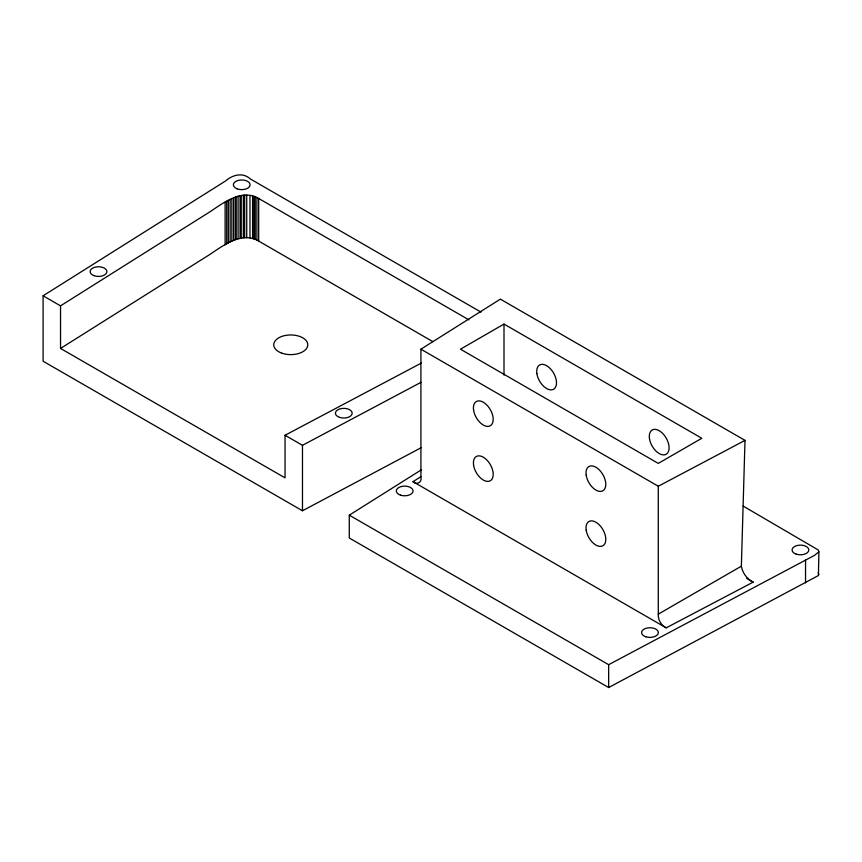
<?xml version="1.0" encoding="UTF-8"?>
<svg xmlns="http://www.w3.org/2000/svg" width="862" height="862" viewBox="0 0 862 862"><rect width="100%" height="100%" fill="white"/><g stroke="black" fill="none" stroke-linecap="round" stroke-linejoin="round"><path stroke-width="1.29" d="M421.432 469.768L349.282 515.174L349.282 538.007L608.658 687.531L818.426 575.536L818.9 551.809L818.21 549.967L743.141 506.059M413.006 481.675L666.197 627.859L753.151 582.13C746.998 579.016 742.505 572.993 741.363 566.183L745.005 440.374L500.359 299.136L420.915 349.196L420.915 477.106C422.272 482.224 416.755 485.403 413.006 481.675L420.925 476.654M818.9 551.809L814.515 555.354L608.658 664.688L349.282 515.174M468.906 319.856L260.13 199.305C243.116 187.851 223.883 202.398 210.026 211.761L60.534 305.848L60.534 348.442L285.042 477.86L285.042 435.267L421.432 363.031M432.746 341.578L260.13 241.91C243.116 230.445 223.883 244.991 210.026 254.355L60.534 348.442M421.076 447.744L302.476 510.757L43.1 361.232L43.1 295.795L225.478 181.02C232.611 174.824 242.793 171.937 250.454 179.016L480.985 312.119M504.001 324.069L460.48 349.196L658.288 463.4L701.808 438.273L504.001 324.069L504.001 375.132M666.197 627.859C661.132 625.359 657.911 619.789 658.288 614.153L741.363 566.183M285.042 435.267L302.476 445.309L421.076 382.297M420.915 349.196L658.288 486.243L745.005 440.374M746.729 578.413L753.151 582.13M43.1 295.795L60.534 305.848M818.21 572.81L818.9 574.652M805.539 560.084L805.539 582.927M658.288 486.243L658.288 614.153M608.658 664.688L608.658 687.531M302.476 445.309L302.476 510.757M258.675 198.486L258.675 241.08M256.908 197.603L256.908 240.196M255.227 196.859L255.227 239.464M253.956 196.45L253.956 239.043M252.609 195.976L252.609 238.58M249.958 195.383L249.958 237.977M246.737 195.038L246.737 237.643M244.657 195.071L244.657 237.664M243.353 195.114L243.353 237.718M241.241 195.383L241.241 237.987M240.078 195.609L240.078 238.203M238.074 196.073L238.074 238.666M236.188 196.687L236.188 239.291M235.38 196.978L235.38 239.582M233.634 197.678L233.634 240.272M231.856 198.497L231.856 241.091M230.132 199.391L230.132 241.985M228.311 200.383L228.311 242.976M226.717 201.299L226.717 243.903M225.122 202.258L225.122 244.851M282.003 353.226A17.035 9.838 0 0 0 307.799 344.962A17.035 9.838 0 0 0 282.51 336.191A17.035 9.838 0 0 0 282.003 353.226M93.807 275.603A8.394 4.849 0 0 0 106.877 271.939A8.394 4.849 0 0 0 94.842 267.231A8.394 4.849 0 0 0 93.807 275.603M339.585 417.391A8.394 4.849 0 0 0 352.181 413.2A8.394 4.849 0 0 0 339.585 408.997A8.394 4.849 0 0 0 339.585 417.391M237.018 188.81A8.394 4.849 0 0 0 250.099 185.147A8.394 4.849 0 0 0 238.063 180.449A8.394 4.849 0 0 0 237.018 188.81M400.496 495.154A8.394 4.849 0 0 0 413.081 490.963A8.394 4.849 0 0 0 400.496 486.761A8.394 4.849 0 0 0 400.496 495.154M645.767 636.77A8.394 4.849 0 0 0 658.363 632.568A8.394 4.849 0 0 0 645.767 628.376A8.394 4.849 0 0 0 645.767 636.77M796.24 554.158A8.394 4.849 0 0 0 808.825 549.967A8.394 4.849 0 0 0 796.24 545.775A8.394 4.849 0 0 0 796.24 554.158M586.192 530.195A13.986 8.07 60 0 0 602.376 546.012A13.986 8.07 60 0 0 599.133 524.71A13.986 8.07 60 0 0 586.192 530.195M473.594 465.189A13.986 8.07 60 0 0 489.778 481.007A13.986 8.07 60 0 0 486.545 459.705A13.986 8.07 60 0 0 473.594 465.189M586.192 475.21A13.986 8.07 60 0 0 602.376 491.028A13.986 8.07 60 0 0 599.133 469.736A13.986 8.07 60 0 0 586.192 475.21M649.485 438.672A13.986 8.07 60 0 0 665.679 454.489A13.986 8.07 60 0 0 662.436 433.187A13.986 8.07 60 0 0 649.485 438.672M473.594 410.204A13.986 8.07 60 0 0 489.778 426.022A13.986 8.07 60 0 0 486.545 404.731A13.986 8.07 60 0 0 473.594 410.204M536.897 373.666A13.986 8.07 60 0 0 553.081 389.484A13.986 8.07 60 0 0 549.837 368.182A13.986 8.07 60 0 0 536.897 373.666"/></g></svg>
